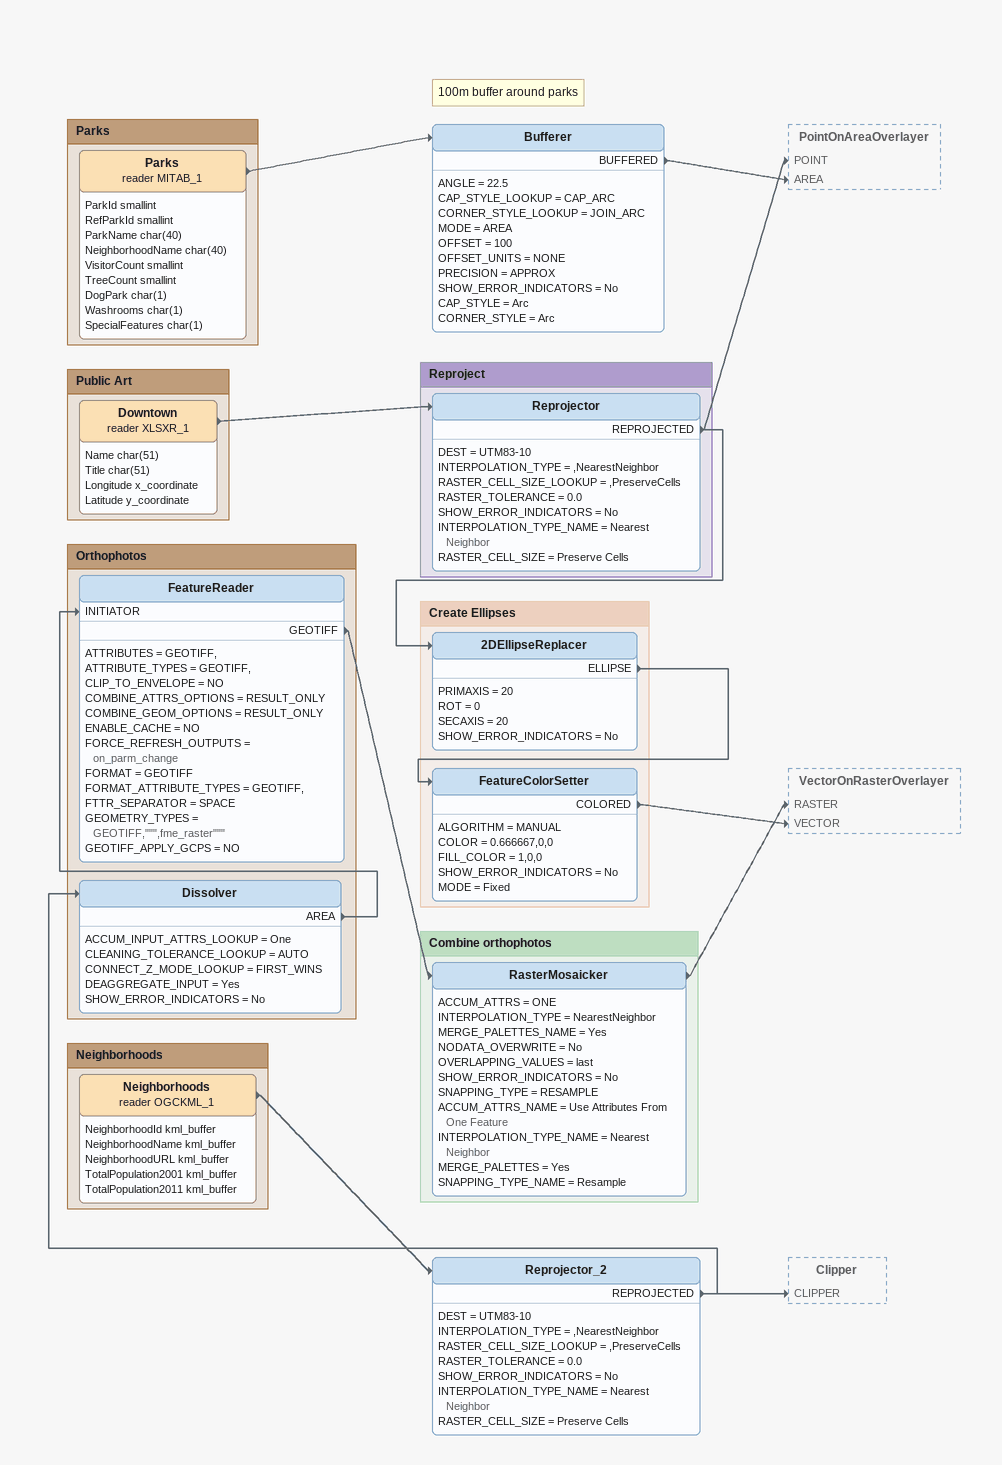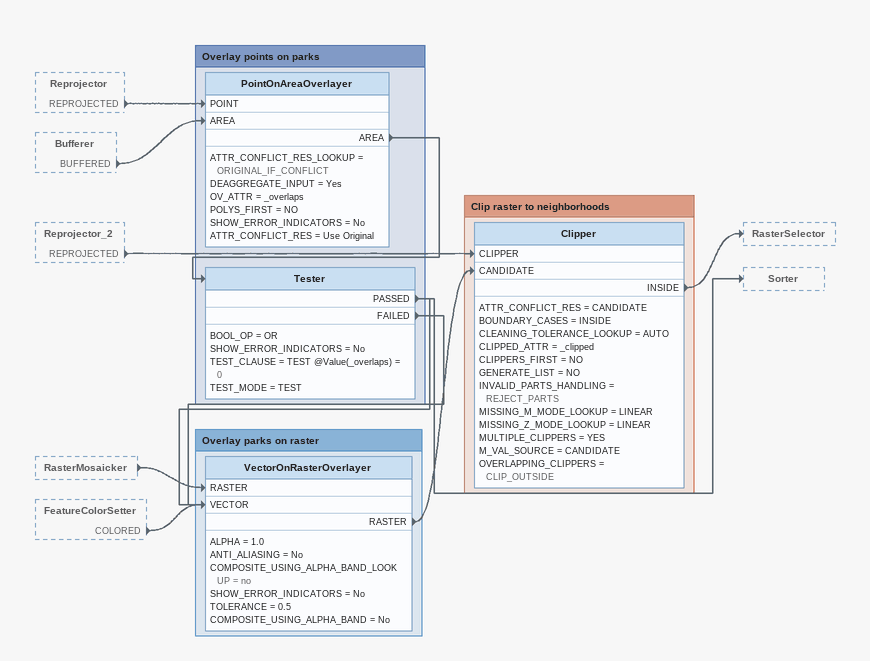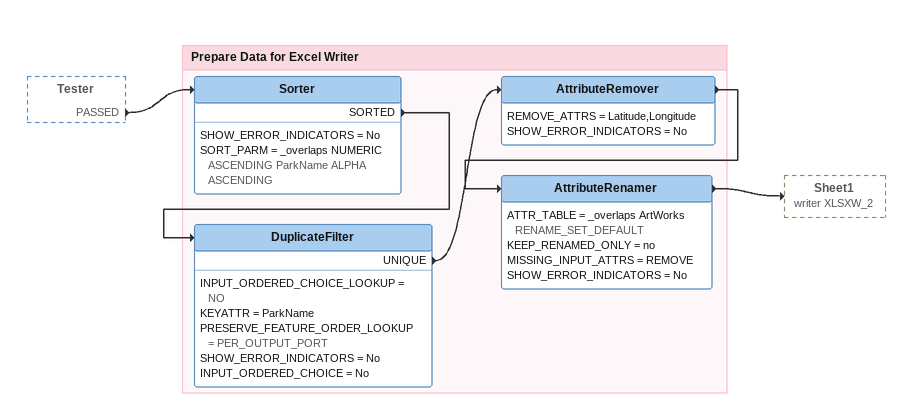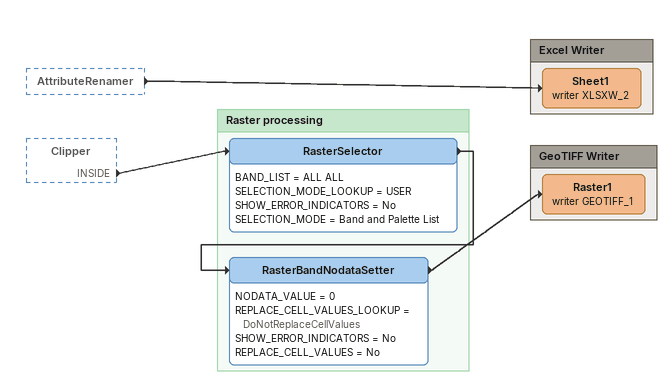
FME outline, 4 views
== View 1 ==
Note: 100m buffer around parks
Bufferer
    ANGLE = 22.5
    CAP_STYLE_LOOKUP = CAP_ARC
    CORNER_STYLE_LOOKUP = JOIN_ARC
    MODE = AREA
    OFFSET = 100
    OFFSET_UNITS = NONE
    PRECISION = APPROX
    SHOW_ERROR_INDICATORS = No
    CAP_STYLE = Arc
    CORNER_STYLE = Arc
    BUFFERED -> PointOnAreaOverlayer [AREA]
Reprojector_2
    DEST = UTM83-10
    INTERPOLATION_TYPE = ,NearestNeighbor
    RASTER_CELL_SIZE_LOOKUP = ,PreserveCells
    RASTER_TOLERANCE = 0.0
    SHOW_ERROR_INDICATORS = No
    INTERPOLATION_TYPE_NAME = Nearest Neighbor
    RASTER_CELL_SIZE = Preserve Cells
    REPROJECTED -> Clipper [CLIPPER]
    REPROJECTED -> Dissolver

Bookmark: Parks
Parks (reader MITAB_1)
    attributes: ParkId smallint, RefParkId smallint, ParkName char(40), NeighborhoodName char(40), VisitorCount smallint, TreeCount smallint, DogPark char(1), Washrooms char(1), SpecialFeatures char(1)
    -> Bufferer

Bookmark: Public Art
Downtown (reader XLSXR_1)
    attributes: Name char(51), Title char(51), Longitude x_coordinate, Latitude y_coordinate
    -> Reprojector

Bookmark: Reproject
Reprojector
    DEST = UTM83-10
    INTERPOLATION_TYPE = ,NearestNeighbor
    RASTER_CELL_SIZE_LOOKUP = ,PreserveCells
    RASTER_TOLERANCE = 0.0
    SHOW_ERROR_INDICATORS = No
    INTERPOLATION_TYPE_NAME = Nearest Neighbor
    RASTER_CELL_SIZE = Preserve Cells
    REPROJECTED -> 2DEllipseReplacer
    REPROJECTED -> PointOnAreaOverlayer [POINT]

Bookmark: Create Ellipses
2DEllipseReplacer
    PRIMAXIS = 20
    ROT = 0
    SECAXIS = 20
    SHOW_ERROR_INDICATORS = No
    ELLIPSE -> FeatureColorSetter
FeatureColorSetter
    ALGORITHM = MANUAL
    COLOR = 0.666667,0,0
    FILL_COLOR = 1,0,0
    SHOW_ERROR_INDICATORS = No
    MODE = Fixed
    COLORED -> VectorOnRasterOverlayer [VECTOR]

Bookmark: Neighborhoods
Neighborhoods (reader OGCKML_1)
    attributes: NeighborhoodId kml_buffer, NeighborhoodName kml_buffer, NeighborhoodURL kml_buffer, TotalPopulation2001 kml_buffer, TotalPopulation2011 kml_buffer
    -> Reprojector_2

Bookmark: Orthophotos
Dissolver
    ACCUM_INPUT_ATTRS_LOOKUP = One
    CLEANING_TOLERANCE_LOOKUP = AUTO
    CONNECT_Z_MODE_LOOKUP = FIRST_WINS
    DEAGGREGATE_INPUT = Yes
    SHOW_ERROR_INDICATORS = No
    AREA -> FeatureReader [INITIATOR]
FeatureReader
    ATTRIBUTES = GEOTIFF,
    ATTRIBUTE_TYPES = GEOTIFF,
    CLIP_TO_ENVELOPE = NO
    COMBINE_ATTRS_OPTIONS = RESULT_ONLY
    COMBINE_GEOM_OPTIONS = RESULT_ONLY
    ENABLE_CACHE = NO
    FORCE_REFRESH_OUTPUTS = on_parm_change
    FORMAT = GEOTIFF
    FORMAT_ATTRIBUTE_TYPES = GEOTIFF,
    FTTR_SEPARATOR = SPACE
    GEOMETRY_TYPES = GEOTIFF,""",fme_raster"""
    GEOTIFF_APPLY_GCPS = NO
    GEOTIFF -> RasterMosaicker

Bookmark: Combine orthophotos
RasterMosaicker
    ACCUM_ATTRS = ONE
    INTERPOLATION_TYPE = NearestNeighbor
    MERGE_PALETTES_NAME = Yes
    NODATA_OVERWRITE = No
    OVERLAPPING_VALUES = last
    SHOW_ERROR_INDICATORS = No
    SNAPPING_TYPE = RESAMPLE
    ACCUM_ATTRS_NAME = Use Attributes From One Feature
    INTERPOLATION_TYPE_NAME = Nearest Neighbor
    MERGE_PALETTES = Yes
    SNAPPING_TYPE_NAME = Resample
    -> VectorOnRasterOverlayer [RASTER]

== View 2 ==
Reprojector [outside]
    REPROJECTED -> PointOnAreaOverlayer [POINT]
Bufferer [outside]
    BUFFERED -> PointOnAreaOverlayer [AREA]
Reprojector_2 [outside]
    REPROJECTED -> Clipper [CLIPPER]
RasterMosaicker [outside]
    -> VectorOnRasterOverlayer [RASTER]
FeatureColorSetter [outside]
    COLORED -> VectorOnRasterOverlayer [VECTOR]

Bookmark: Overlay points on parks
PointOnAreaOverlayer
    ATTR_CONFLICT_RES_LOOKUP = ORIGINAL_IF_CONFLICT
    DEAGGREGATE_INPUT = Yes
    OV_ATTR = _overlaps
    POLYS_FIRST = NO
    SHOW_ERROR_INDICATORS = No
    ATTR_CONFLICT_RES = Use Original
    AREA -> Tester
Tester
    BOOL_OP = OR
    SHOW_ERROR_INDICATORS = No
    TEST_CLAUSE = TEST @Value(_overlaps) = 0
    TEST_MODE = TEST
    PASSED -> VectorOnRasterOverlayer [VECTOR]
    PASSED -> Sorter
    FAILED -> VectorOnRasterOverlayer [VECTOR]

Bookmark: Overlay parks on raster
VectorOnRasterOverlayer
    ALPHA = 1.0
    ANTI_ALIASING = No
    COMPOSITE_USING_ALPHA_BAND_LOOKUP = no
    SHOW_ERROR_INDICATORS = No
    TOLERANCE = 0.5
    COMPOSITE_USING_ALPHA_BAND = No
    RASTER -> Clipper [CANDIDATE]

Bookmark: Clip raster to neighborhoods
Clipper
    ATTR_CONFLICT_RES = CANDIDATE
    BOUNDARY_CASES = INSIDE
    CLEANING_TOLERANCE_LOOKUP = AUTO
    CLIPPED_ATTR = _clipped
    CLIPPERS_FIRST = NO
    GENERATE_LIST = NO
    INVALID_PARTS_HANDLING = REJECT_PARTS
    MISSING_M_MODE_LOOKUP = LINEAR
    MISSING_Z_MODE_LOOKUP = LINEAR
    MULTIPLE_CLIPPERS = YES
    M_VAL_SOURCE = CANDIDATE
    OVERLAPPING_CLIPPERS = CLIP_OUTSIDE
    INSIDE -> RasterSelector

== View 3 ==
Tester [outside]
    PASSED -> Sorter

Bookmark: Prepare Data for Excel Writer
Sorter
    SHOW_ERROR_INDICATORS = No
    SORT_PARM = _overlaps NUMERIC ASCENDING ParkName ALPHA ASCENDING
    SORTED -> DuplicateFilter
DuplicateFilter
    INPUT_ORDERED_CHOICE_LOOKUP = NO
    KEYATTR = ParkName
    PRESERVE_FEATURE_ORDER_LOOKUP = PER_OUTPUT_PORT
    SHOW_ERROR_INDICATORS = No
    INPUT_ORDERED_CHOICE = No
    UNIQUE -> AttributeRemover
AttributeRemover
    REMOVE_ATTRS = Latitude,Longitude
    SHOW_ERROR_INDICATORS = No
    -> AttributeRenamer
AttributeRenamer
    ATTR_TABLE = _overlaps ArtWorks RENAME_SET_DEFAULT
    KEEP_RENAMED_ONLY = no
    MISSING_INPUT_ATTRS = REMOVE
    SHOW_ERROR_INDICATORS = No
    -> Sheet1 (writer XLSXW_2)

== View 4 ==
AttributeRenamer [outside]
    -> Sheet1 (writer XLSXW_2)
Clipper [outside]
    INSIDE -> RasterSelector

Bookmark: Excel Writer
Sheet1 (writer XLSXW_2)

Bookmark: Raster processing
RasterSelector
    BAND_LIST = ALL ALL
    SELECTION_MODE_LOOKUP = USER
    SHOW_ERROR_INDICATORS = No
    SELECTION_MODE = Band and Palette List
    -> RasterBandNodataSetter
RasterBandNodataSetter
    NODATA_VALUE = 0
    REPLACE_CELL_VALUES_LOOKUP = DoNotReplaceCellValues
    SHOW_ERROR_INDICATORS = No
    REPLACE_CELL_VALUES = No
    -> Raster1 (writer GEOTIFF_1)

Bookmark: GeoTIFF Writer
Raster1 (writer GEOTIFF_1)
